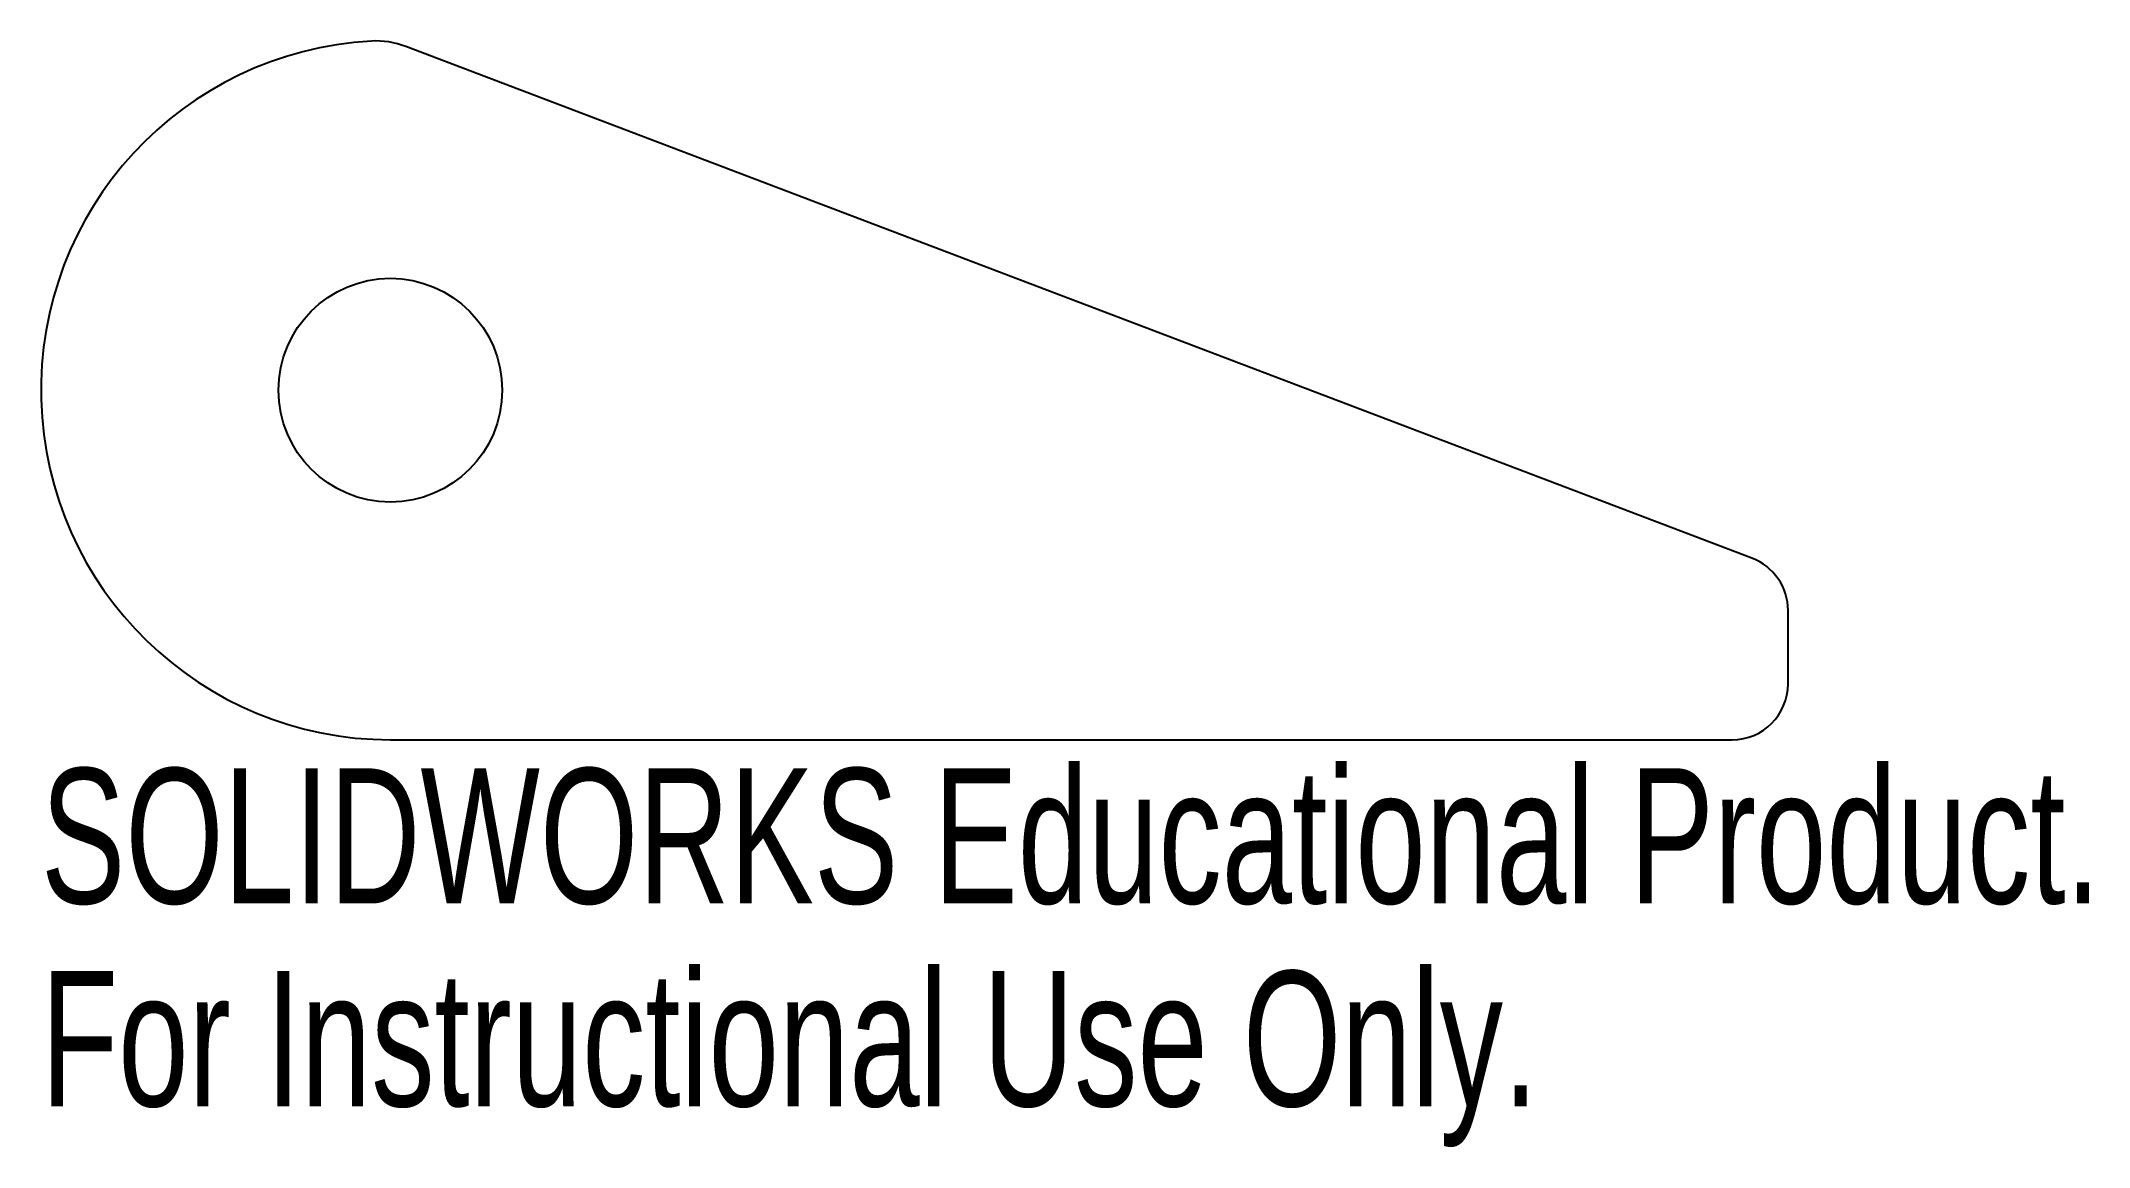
# Model space of a CAD drawing. Header units: millimetres. Extents: x -12.5 to 60.8, y -27.1 to 12.5.
import ezdxf

# ---------------------------------------------------------------- set-up
doc = ezdxf.new("R2010")
doc.units = ezdxf.units.MM
doc.styles.add('SLDTEXTSTYLE0', font='TXT', dxfattribs={"width": 0.7})

msp = doc.modelspace()

# ---------------------------------------------------------------- linework, layer by layer
at = {"color": 7, "linetype": 'Continuous', "lineweight": 25}
for p, q in [((48.71, -6.01), (0.552, 12.29)), ((50, -10.5), (50, -7.88)), ((0, -12.5), (48, -12.5))]:
    msp.add_line(p, q, dxfattribs=at)
msp.add_circle((0, 0), 4, dxfattribs=at)
for centre, radius, start, end in [((0, 0), 12.5, 93.1024, 270), ((-0.514, 9.486), 3, 69.19321, 93.1024), ((48, -7.88), 2, 0, 69.19321), ((48, -10.5), 2, 270, 0)]:
    msp.add_arc(centre, radius, start, end, dxfattribs=at)

# ---------------------------------------------------------------- texts
at = {"color": 7, "linetype": 'Continuous', "char_height": 4.83362, "attachment_point": 1, "style": 'SLDTEXTSTYLE0'}
for s, insert in [('SOLIDWORKS Educational Product.', (-12.5, -13.52)), ('For Instructional Use Only.', (-12.5, -20.77))]:
    msp.add_mtext(s, dxfattribs=dict(at, insert=insert))

doc.saveas('drawing.dxf')
